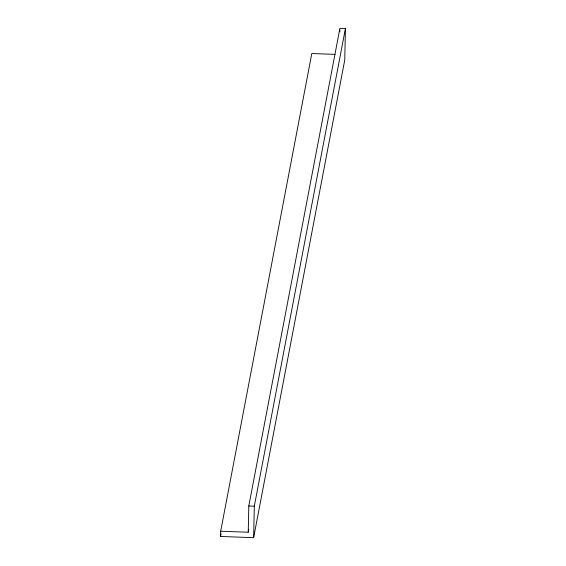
<?xml version="1.0" encoding="UTF-8"?>
<svg xmlns="http://www.w3.org/2000/svg" width="566" height="566" viewBox="0 0 566 566"><rect width="100%" height="100%" fill="white"/><g stroke="black" fill="none" stroke-linecap="round" stroke-linejoin="round"><path stroke-width="0.85" d="M220.683 531.212L248.233 532.245L248.799 505.99L339.918 28.3L345.43 28.505L344.758 60.01L253.632 537.7L220.57 536.462L220.683 531.212L311.802 53.522L335.051 54.393M253.632 537.7L254.311 506.195L345.43 28.505M339.848 31.802L339.883 30.048M220.57 536.462L221.065 533.851M248.233 532.245L248.729 529.635M248.799 505.99L254.311 506.195"/></g></svg>
